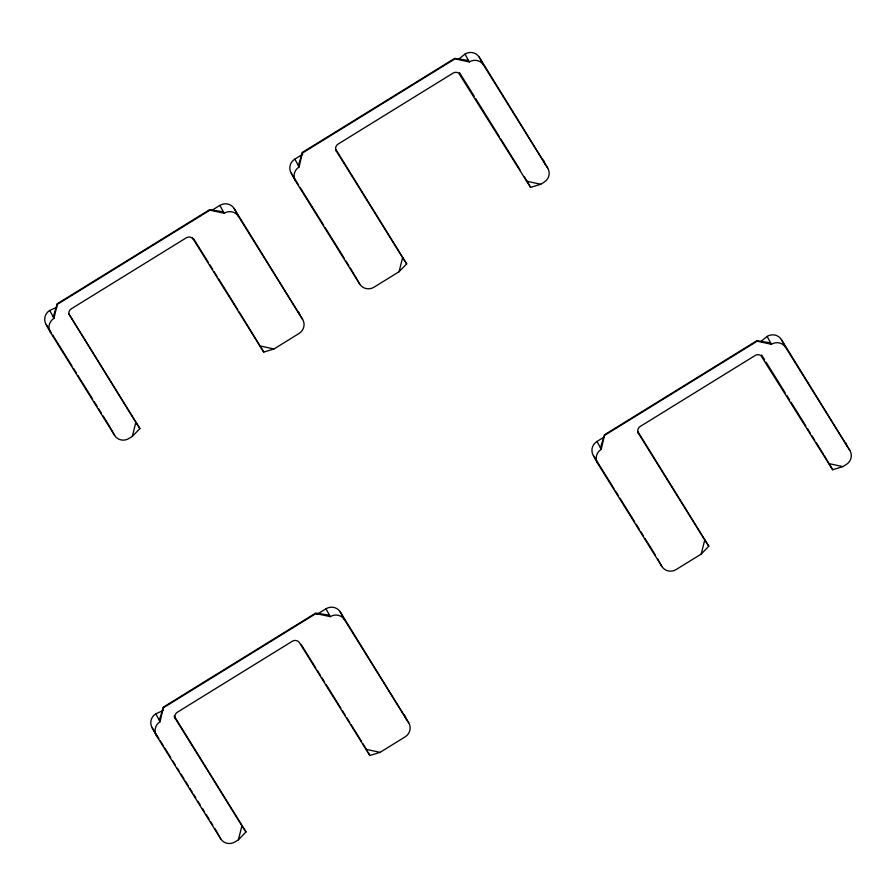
<?xml version="1.0" encoding="UTF-8"?>
<svg xmlns="http://www.w3.org/2000/svg" width="896" height="896" viewBox="0 0 896 896"><rect width="100%" height="100%" fill="white"/><g stroke="black" fill="none" stroke-linecap="round" stroke-linejoin="round"><path stroke-width="1.34" d="M53.234 316.87L57.31 303.733L209.642 209.686L223.373 211.826M68.858 313.802L139.899 428.557L132.294 436.442L128.89 438.536A10.472 10.114 -28.6 0 1 114.632 435.456L50.456 332.394A10.472 10.114 -28.6 0 1 54.018 318.293L57.31 303.733M132.294 436.442L135.856 422.352L68.846 314.003A5.242 5.062 -28.6 0 1 71.31 308.806L186.267 237.832A5.242 5.062 -28.6 0 1 193.39 239.378L263.76 352.083L273.974 348.97L299.04 333.491A10.472 10.114 -28.6 0 0 302.602 319.402L234.136 208.488A10.472 10.114 -28.6 0 0 219.878 205.397L211.904 210.325M298.346 165.536L302.422 152.398L454.742 58.363L468.485 60.491M159.32 720.261L163.408 707.123L315.728 613.077L329.459 615.216M335.63 149.094L406.672 263.85L399.056 271.734L374.002 287.213A10.472 10.114 -28.6 0 1 359.744 284.122L295.557 181.059A10.472 10.114 -28.6 0 1 299.118 166.97L302.422 152.398M174.216 716.016L245.986 831.947L238.381 839.832L234.976 841.926A10.472 10.114 -28.6 0 1 220.718 838.846L156.542 735.784A10.472 10.114 -28.6 0 1 160.104 721.694L163.408 707.123M238.381 839.832L241.942 825.742L174.306 716.957M399.056 271.734L402.629 257.645L335.518 149.722M600.466 447.899L604.554 434.762L756.874 340.715L770.616 342.854M637.762 431.458L708.803 546.213L701.187 554.098L676.122 569.565A10.472 10.114 -28.6 0 1 661.864 566.485L597.688 463.422A10.472 10.114 -28.6 0 1 601.25 449.333L604.554 434.762M701.187 554.098L704.749 540.008L637.65 432.074M458.73 59.125L464.979 54.074A10.472 10.114 -28.6 0 1 479.237 57.154L547.702 168.067A10.472 10.114 -28.6 0 1 544.141 182.168L540.747 184.262L530.533 187.387L458.797 73.237A5.242 5.062 -28.6 0 0 453.029 73.136L338.083 144.099A5.242 5.062 -28.6 0 0 336.302 151.144M760.861 341.477L767.11 336.426A10.472 10.114 -28.6 0 1 781.368 339.517L849.834 450.43A10.472 10.114 -28.6 0 1 846.272 464.52L842.867 466.614L832.664 469.739L760.928 355.6A5.242 5.062 -28.6 0 0 755.16 355.488L640.214 426.462A5.242 5.062 -28.6 0 0 638.434 433.507M57.579 304.203L209.899 210.168L224.157 213.248A10.472 10.114 -28.6 0 1 238.414 216.339L302.602 319.402M302.68 152.88L455 58.834L469.258 61.925A10.472 10.114 -28.6 0 1 483.526 65.005L547.702 168.067M50.456 332.394L46.166 324.531A10.472 10.114 -28.6 0 1 49.728 310.442L56.952 307.171M295.557 181.059L291.278 173.208A10.472 10.114 -28.6 0 1 294.84 159.118L302.814 154.19M163.666 707.605L315.986 613.558L330.243 616.65A10.472 10.114 -28.6 0 1 344.501 619.73L408.688 722.792A10.472 10.114 -28.6 0 1 405.126 736.882L380.061 752.36L369.846 755.485L299.477 642.768A5.242 5.062 -28.6 0 0 292.354 641.234L177.397 712.197A5.242 5.062 -28.6 0 0 174.933 717.394L175.078 718.39M604.811 435.232L757.131 341.197L771.389 344.277A10.472 10.114 -28.6 0 1 785.646 347.368L849.834 450.43M156.542 735.784L152.253 727.933A10.472 10.114 -28.6 0 1 155.814 713.832L163.038 710.573M316.848 614.421L325.965 608.787A10.472 10.114 -28.6 0 1 340.222 611.878L408.688 722.792M597.688 463.422L593.398 455.56A10.472 10.114 -28.6 0 1 596.96 441.47L603.803 437.248M526.49 181.171L540.747 184.262M828.61 463.534L842.867 466.614M259.717 345.878L273.974 348.97M365.803 749.269L380.061 752.36M704.749 540.008L708.803 546.213M402.629 257.645L406.672 263.85M135.856 422.352L139.899 428.557M241.942 825.742L245.986 831.947M761.622 354.984L764.579 359.722M766.046 362.096L785.232 392.896M786.71 395.259L789.656 399.997M791.134 402.371L805.885 426.059M807.363 428.434L810.309 433.171M811.787 435.534L814.744 440.272M816.211 442.646L823.592 454.496M459.491 72.621L474.253 96.32M475.731 98.683L499.33 136.595M500.808 138.97L519.994 169.77M593.398 455.56L614.062 488.734M615.53 491.098L618.486 495.846M619.965 498.21L634.715 521.898M636.194 524.272L639.139 529.01M640.618 531.384L643.563 536.122M645.042 538.485L655.368 555.072M291.278 173.208L298.648 185.046M300.126 187.421L323.736 225.333M325.214 227.696L344.389 258.496M345.867 260.87L348.813 265.608M350.291 267.971L359.744 284.122M193.458 238.515L208.219 262.203M209.698 264.578L212.643 269.315M214.122 271.69L217.067 276.427M218.546 278.79L237.731 309.59M239.198 311.965L263.76 352.083M301.022 644.28L315.784 667.968M317.251 670.342L320.208 675.08M321.686 677.443L324.632 682.181M326.11 684.555L340.861 708.243M342.339 710.618L345.285 715.355M346.763 717.73L349.72 722.467M351.187 724.83L361.514 741.418M46.166 324.531L51.33 332.83M52.808 335.194L71.994 365.994M73.461 368.368L76.418 373.106M77.896 375.469L92.646 399.168M94.125 401.531L97.07 406.269M98.549 408.643L101.494 413.381M102.973 415.755L110.354 427.594M152.253 727.933L158.894 738.584M160.373 740.958L163.318 745.696M164.797 748.07L170.699 757.546M172.917 761.096L175.123 764.646M177.341 768.208L179.547 771.758M181.026 774.133L183.982 778.87M185.45 781.234L188.406 785.971M189.885 788.346L192.091 791.896M193.57 794.27L195.776 797.821M197.994 801.371L200.211 804.933M202.418 808.483L204.635 812.034M206.114 814.408L209.059 819.146M210.538 821.509L212.744 825.07M214.962 828.621L220.718 838.846M824.331 455.672L832.664 469.739M524.194 176.613L528.853 184.285M362.846 743.613L367.506 751.285M781.368 339.517L785.646 347.368M767.11 336.426L771.389 344.277M479.237 57.154L483.526 65.005M464.979 54.074L469.258 61.925M529.413 185.315L530.533 187.387M596.96 441.47L601.25 449.333M657.586 558.622L661.864 566.485M294.84 159.118L299.118 166.97M234.136 208.488L238.414 216.339M219.878 205.397L224.157 213.248M192.618 237.955L193.39 239.378M340.222 611.878L344.501 619.73M325.965 608.787L330.243 616.65M368.166 752.382L369.846 755.485M49.728 310.442L54.018 318.293M110.958 428.714L114.632 435.456M155.814 713.832L160.104 721.694M845.544 442.579A10.472 10.114 -28.6 0 1 846.922 446.286M404.398 714.941A10.472 10.114 -28.6 0 1 405.776 718.648M543.424 160.216A10.472 10.114 -28.6 0 1 544.79 163.923M298.312 311.55A10.472 10.114 -28.6 0 1 299.69 315.258"/></g></svg>
